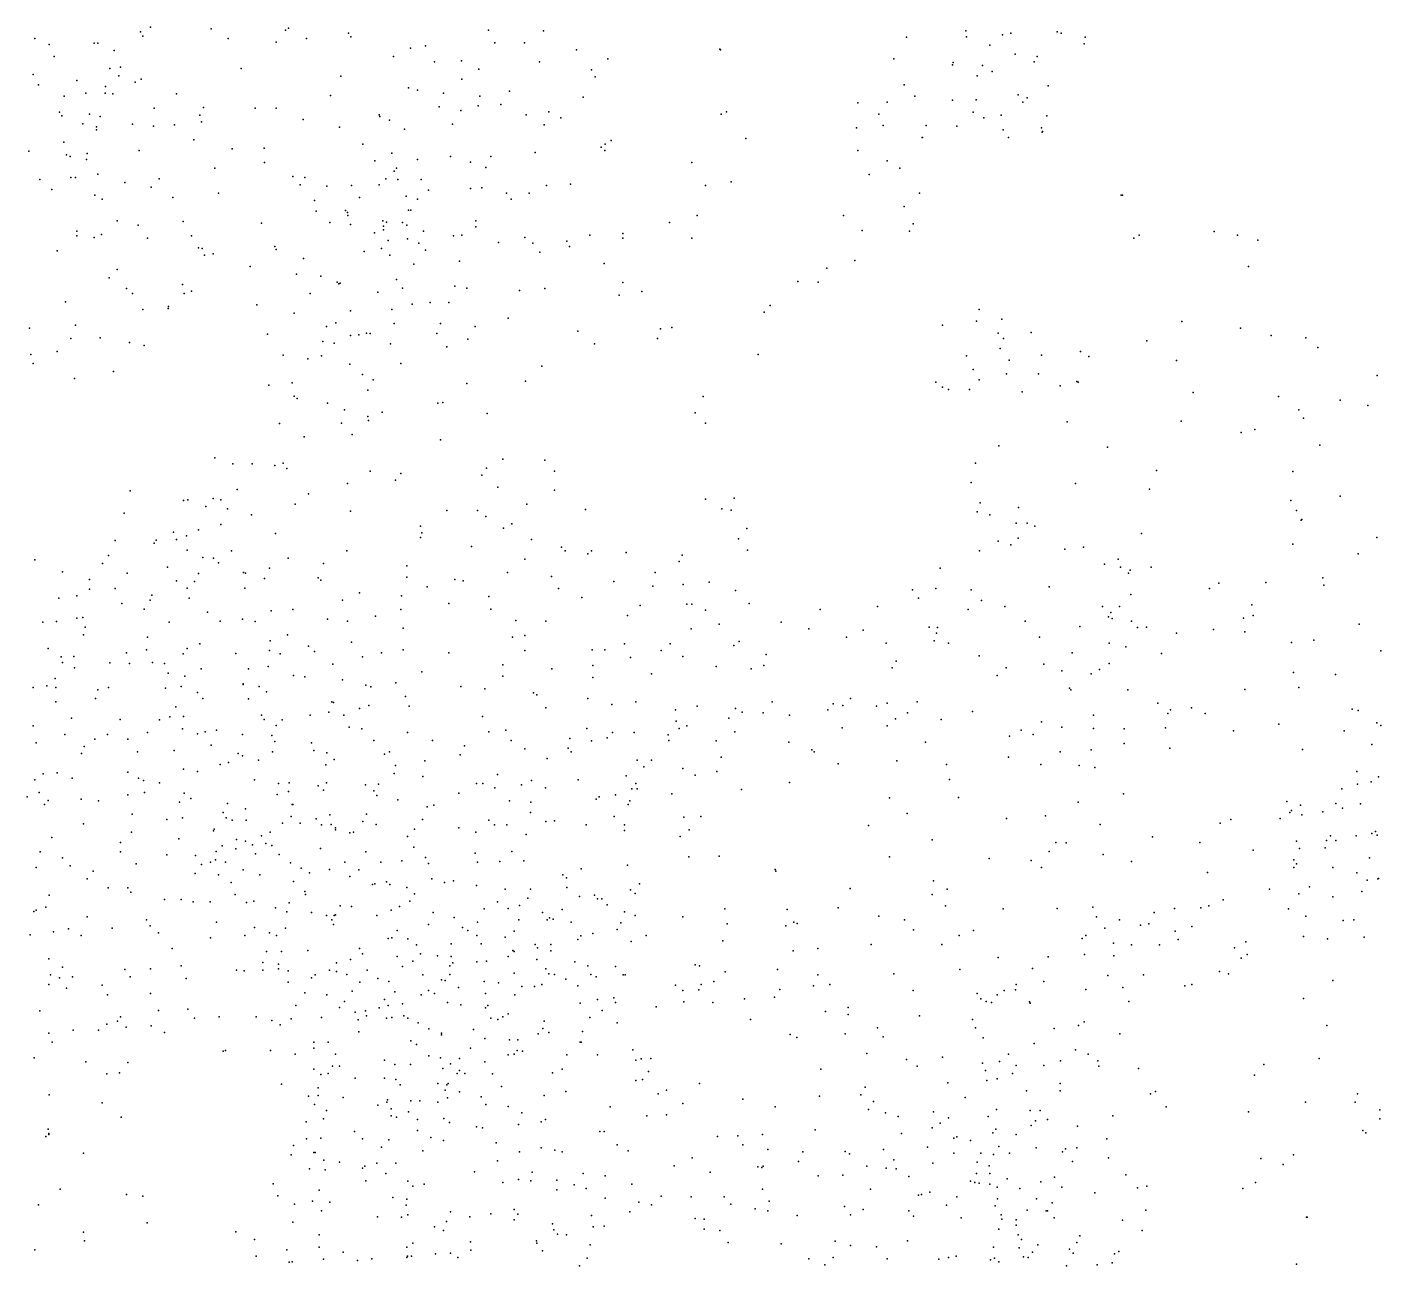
# Model space of a CAD drawing. Header units: millimetres. Extents: x -60275265 to 22802890, y -38578442 to 24337084.
# Drawn here: x 10251622 to 12508622, y -14130304 to -12065304 of the extents above; entities that cross this region are included whole.
import ezdxf

# ---------------------------------------------------------------- set-up
doc = ezdxf.new("R2010")
doc.units = ezdxf.units.MM
doc.header["$MEASUREMENT"] = 0
doc.layers.add('particles', color=7, linetype='Continuous', true_color=0x000000)

msp = doc.modelspace()

# ---------------------------------------------------------------- linework, layer by layer
at = {"layer": 'particles', "color": 93, "true_color": 0x67d435}
for p in [(10440622, -12073304), (10457622, -12065304), (10558622, -12068304), (10682622, -12070304), (10687622, -12067304), (11020622, -12070304), (11112622, -12071304), (11816622, -12071304), (11968622, -12073304), (10264622, -12084304), (10288622, -12094304), (10363622, -12092304), (10369622, -12092304), (10444622, -12080304), (10586622, -12084304), (10666622, -12090304), (10717622, -12084304), (10787622, -12075304), (10791622, -12081304), (10915622, -12096304), (11031622, -12091304), (11080622, -12091304), (11717622, -12082304), (11817622, -12081304), (11856622, -12095304), (11877622, -12078304), (11891622, -12075304), (11975622, -12075304), (12013622, -12093304), (12015622, -12082304), (10296622, -12114304), (10396622, -12104304), (10862622, -12114304), (10890622, -12100304), (11167622, -12103304), (11219622, -12118304), (11406622, -12102304), (11407622, -12103304), (11696622, -12118304), (11898622, -12110304), (11935622, -12114304), (10389622, -12134304), (10407622, -12132304), (10608622, -12134304), (10930622, -12123304), (10975622, -12121304), (11004622, -12135304), (11105622, -12123304), (11192622, -12136304), (11794622, -12128304), (11795622, -12124304), (11844622, -12129304), (11860622, -12139304), (11930622, -12123304), (10261622, -12144304), (10270622, -12161304), (10334622, -12154304), (10382622, -12164304), (10404622, -12146304), (10431622, -12157304), (10441622, -12152304), (10774622, -12147304), (10976622, -12152304), (11198622, -12148304), (11713622, -12161304), (11835622, -12146304), (11953622, -12163304), (10313622, -12180304), (10349622, -12175304), (10381622, -12175304), (10394622, -12176304), (10500622, -12176304), (10757622, -12179304), (10887622, -12166304), (10902622, -12170304), (10945622, -12175304), (11006622, -12180304), (11055622, -12172304), (11178622, -12182304), (11731622, -12180304), (11794622, -12187304), (11833622, -12186304), (11903622, -12178304), (11918622, -12183304), (10305622, -12207304), (10355622, -12210304), (10463622, -12200304), (10545622, -12199304), (10631622, -12200304), (10666622, -12200304), (10938622, -12198304), (10974622, -12204304), (11003622, -12196304), (11041622, -12194304), (11121622, -12206304), (11408622, -12210304), (11417622, -12206304), (11636622, -12191304), (11671622, -12210304), (11685622, -12190304), (11828622, -12207304), (11911622, -12190304), (10309622, -12213304), (10344622, -12226304), (10367622, -12231304), (10373622, -12214304), (10427622, -12227304), (10462622, -12230304), (10497622, -12228304), (10539622, -12212304), (10542622, -12223304), (10711622, -12219304), (10772622, -12232304), (10838622, -12211304), (10839622, -12214304), (10855622, -12220304), (10960622, -12227304), (11083622, -12211304), (11113622, -12228304), (11141622, -12216304), (11678622, -12229304), (11750622, -12229304), (11801622, -12230304), (11846622, -12216304), (11875622, -12212304), (11951622, -12213304), (10367622, -12236304), (10529622, -12253304), (10880622, -12235304), (11225622, -12254304), (11449622, -12251304), (11634622, -12233304), (11743622, -12249304), (11744622, -12249304), (11878622, -12236304), (11887622, -12249304), (11942622, -12233304), (11943622, -12240304), (11944622, -12239304), (10254622, -12272304), (10312622, -12257304), (10351622, -12276304), (10438622, -12271304), (10593622, -12268304), (10646622, -12267304), (10811622, -12260304), (10859622, -12275304), (11098622, -12274304), (11208622, -12265304), (11214622, -12271304), (11215622, -12260304), (11636622, -12271304), (10317622, -12278304), (10323622, -12281304), (10350622, -12286304), (10564622, -12300304), (10647622, -12291304), (10831622, -12288304), (10867622, -12300304), (10902622, -12286304), (10957622, -12281304), (10990622, -12290304), (11016622, -12299304), (11024622, -12281304), (11359622, -12291304), (11685622, -12288304), (11706622, -12300304), (10272622, -12319304), (10324622, -12316304), (10332622, -12316304), (10369622, -12310304), (10471622, -12318304), (10694622, -12314304), (10714622, -12316304), (10849622, -12318304), (10863622, -12305304), (10869622, -12319304), (10908622, -12319304), (11655622, -12311304), (10292622, -12336304), (10364622, -12345304), (10414622, -12324304), (10458622, -12332304), (10570622, -12342304), (10706622, -12328304), (10751622, -12330304), (10792622, -12329304), (10838622, -12328304), (10920622, -12337304), (10990622, -12334304), (11009622, -12333304), (11050622, -12342304), (11088622, -12342304), (11117622, -12329304), (11157622, -12327304), (11382622, -12329304), (11425622, -12323304), (11739622, -12342304), (12075622, -12345304), (12077622, -12345304), (10376622, -12352304), (10494622, -12349304), (10730622, -12354304), (10805622, -12349304), (10883622, -12347304), (10902622, -12352304), (11058622, -12352304), (11713622, -12364304), (10401622, -12388304), (10511622, -12389304), (10733622, -12372304), (10782622, -12371304), (10785622, -12374304), (10786622, -12379304), (10844622, -12388304), (10850622, -12390304), (10887622, -12370304), (10891622, -12370304), (10999622, -12388304), (11368622, -12379304), (11612622, -12379304), (10334622, -12405304), (10334622, -12413304), (10375622, -12411304), (10436622, -12395304), (10525622, -12413304), (10642622, -12392304), (10756622, -12391304), (10790622, -12394304), (10830622, -12408304), (10845622, -12397304), (10845622, -12403304), (10877622, -12391304), (10884622, -12395304), (10912622, -12405304), (10962622, -12413304), (10976622, -12412304), (10999622, -12398304), (11189622, -12412304), (11244622, -12409304), (11322622, -12391304), (11643622, -12404304), (11722622, -12405304), (11728622, -12393304), (12105622, -12412304), (12230622, -12406304), (12269622, -12412304), (10363622, -12416304), (10452622, -12417304), (10537622, -12433304), (10543622, -12434304), (10664622, -12431304), (10842622, -12434304), (10853622, -12421304), (10885622, -12418304), (10904622, -12425304), (11037622, -12424304), (11081622, -12416304), (11094622, -12425304), (11151622, -12422304), (11155622, -12431304), (11244622, -12417304), (11359622, -12417304), (12096622, -12417304), (12303622, -12420304), (10301622, -12438304), (10547622, -12445304), (10561622, -12443304), (10666622, -12436304), (10712622, -12451304), (10813622, -12439304), (10856622, -12445304), (10915622, -12437304), (10972622, -12455304), (11106622, -12440304), (11631622, -12454304), (10401622, -12469304), (10623622, -12464304), (10700622, -12477304), (10741622, -12480304), (10896622, -12460304), (11213622, -12459304), (11584622, -12467304), (12287622, -12464304), (10388622, -12483304), (10417622, -12501304), (10510622, -12494304), (10768622, -12490304), (10771622, -12493304), (10773622, -12492304), (10867622, -12486304), (10877622, -12500304), (10964622, -12497304), (10984622, -12500304), (11114622, -12501304), (11244622, -12491304), (11536622, -12489304), (11570622, -12490304), (10315622, -12523304), (10427622, -12509304), (10513622, -12509304), (10525622, -12505304), (10723622, -12509304), (10836622, -12507304), (10923622, -12524304), (10954622, -12524304), (11072622, -12504304), (11238622, -12512304), (11276622, -12506304), (10444622, -12536304), (10486622, -12534304), (10487622, -12531304), (10634622, -12528304), (10696622, -12542304), (10790622, -12538304), (10859622, -12536304), (10893622, -12527304), (11480622, -12540304), (11490622, -12529304), (11838622, -12536304), (10255622, -12567304), (10332622, -12562304), (10750622, -12564304), (10766622, -12558304), (10863622, -12559304), (10940622, -12559304), (10998622, -12564304), (11053622, -12550304), (11307622, -12568304), (11326622, -12566304), (11777622, -12562304), (11834622, -12555304), (11876622, -12552304), (12176622, -12556304), (12274622, -12567304), (10324622, -12584304), (10373622, -12583304), (10422622, -12591304), (10652622, -12577304), (10744622, -12589304), (10763622, -12592304), (10790622, -12579304), (10804622, -12578304), (10817622, -12575304), (10823622, -12576304), (10857622, -12593304), (10934622, -12576304), (10986622, -12585304), (11169622, -12572304), (11197622, -12593304), (11302622, -12584304), (11870622, -12575304), (11879622, -12584304), (11925622, -12574304), (12118622, -12588304), (12325622, -12579304), (12383622, -12583304), (10257622, -12611304), (10301622, -12606304), (10446622, -12596304), (10678622, -12612304), (10742622, -12613304), (10951622, -12598304), (11470622, -12611304), (11817622, -12613304), (11873622, -12601304), (11942622, -12612304), (12007622, -12606304), (12021622, -12614304), (12403622, -12599304), (10261622, -12626304), (10719622, -12618304), (10789622, -12627304), (10874622, -12626304), (11109622, -12630304), (11828622, -12636304), (11888622, -12620304), (12167622, -12621304), (10330622, -12651304), (10395622, -12639304), (10693622, -12658304), (10810622, -12644304), (10828622, -12653304), (10984622, -12659304), (11082622, -12655304), (11766622, -12657304), (11838622, -12653304), (11884622, -12643304), (11937622, -12643304), (12001622, -12656304), (12003622, -12657304), (12502622, -12646304), (10654622, -12662304), (10696622, -12680304), (10701622, -12684304), (10819622, -12670304), (11378622, -12681304), (11777622, -12665304), (11787622, -12669304), (11822622, -12669304), (11910622, -12673304), (11973622, -12663304), (12195622, -12674304), (12337622, -12681304), (10752622, -12692304), (10780622, -12703304), (10936622, -12692304), (10944622, -12691304), (12371622, -12703304), (12440622, -12687304), (12486622, -12696304), (10672622, -12726304), (10775622, -12725304), (10819622, -12714304), (10820622, -12721304), (10843622, -12707304), (11018622, -12709304), (11365622, -12708304), (11382622, -12725304), (11985622, -12723304), (12175622, -12722304), (12379622, -12717304), (12379622, -12717304), (10713622, -12748304), (10793622, -12744304), (12275622, -12741304), (12298622, -12736304), (10940622, -12753304), (11871622, -12763304), (12052622, -12765304), (12406622, -12762304), (10564622, -12783304), (10594622, -12793304), (10626622, -12793304), (10664622, -12796304), (10678622, -12792304), (11044622, -12785304), (11114622, -12787304), (11832622, -12792304), (10684622, -12801304), (10823622, -12805304), (10874622, -12809304), (11009622, -12812304), (11017622, -12800304), (11130622, -12805304), (12134622, -12804304), (12361622, -12806304), (10423622, -12838304), (10601622, -12836304), (10785622, -12826304), (10865622, -12820304), (11036622, -12832304), (11130622, -12837304), (11825622, -12824304), (11999622, -12826304), (12122622, -12835304), (10512622, -12854304), (10519622, -12853304), (10549622, -12864304), (10561622, -12851304), (10574622, -12853304), (10698622, -12860304), (10720622, -12843304), (11084622, -12860304), (11382622, -12852304), (11430622, -12850304), (11840622, -12858304), (12358622, -12854304), (12440622, -12847304), (10413622, -12875304), (10585622, -12868304), (10625622, -12878304), (10790622, -12872304), (10951622, -12871304), (11002622, -12871304), (11016622, -12881304), (11182622, -12869304), (11409622, -12868304), (11425622, -12870304), (11835622, -12873304), (11856622, -12878304), (11904622, -12866304), (12367622, -12871304), (12375622, -12887304), (12376622, -12886304), (10495622, -12907304), (10537622, -12903304), (10574622, -12894304), (10665622, -12909304), (10907622, -12897304), (10909622, -12908304), (11045622, -12900304), (11059622, -12893304), (11451622, -12901304), (11900622, -12892304), (11918622, -12892304), (11931622, -12897304), (12109622, -12909304), (10398622, -12921304), (10463622, -12925304), (10466622, -12920304), (10500622, -12919304), (10517622, -12913304), (10907622, -12916304), (10992622, -12931304), (11092622, -12919304), (11142622, -12932304), (11437622, -12918304), (11870622, -12922304), (11891622, -12928304), (11903622, -12917304), (12012622, -12932304), (12361622, -12927304), (12501622, -12916304), (10264622, -12953304), (10387622, -12946304), (10518622, -12937304), (10544622, -12949304), (10562622, -12950304), (10592622, -12938304), (10686622, -12950304), (10784622, -12938304), (11081622, -12952304), (11148622, -12938304), (11186622, -12943304), (11192622, -12938304), (11250622, -12941304), (11343622, -12945304), (11452622, -12937304), (11839622, -12938304), (11981622, -12935304), (12070622, -12952304), (12470622, -12943304), (10310622, -12973304), (10377622, -12959304), (10418622, -12975304), (10485622, -12965304), (10537622, -12976304), (10570622, -12958304), (10612622, -12974304), (10615622, -12975304), (10655622, -12967304), (10745622, -12959304), (10884622, -12963304), (11052622, -12974304), (11298622, -12974304), (11338622, -12956304), (11773622, -12967304), (12047622, -12960304), (12074622, -12965304), (12087622, -12975304), (12090622, -12970304), (12125622, -12965304), (10355622, -12986304), (10500622, -12988304), (10518622, -13000304), (10530622, -12989304), (10614622, -13000304), (10647622, -12984304), (10736622, -12983304), (10741622, -12987304), (10884622, -12982304), (10918622, -12998304), (10964622, -12986304), (10978622, -12988304), (11125622, -12981304), (11229622, -12989304), (11294622, -12997304), (11345622, -12994304), (11388622, -12990304), (11955622, -12998304), (12238622, -12992304), (12316622, -12991304), (12411622, -12983304), (12413622, -12995304), (10304622, -13017304), (10334622, -13013304), (10355622, -13002304), (10398622, -13001304), (10456622, -13020304), (10459622, -13012304), (10521622, -13017304), (10777622, -13020304), (10805622, -13008304), (10875622, -13013304), (11021622, -13014304), (11137622, -13001304), (11176622, -13016304), (11432622, -13004304), (11727622, -13003304), (11737622, -13017304), (11766622, -13001304), (11825622, -13003304), (11842622, -13021304), (12091622, -13011304), (12222622, -13001304), (10409622, -13026304), (10446622, -13035304), (10552622, -13040304), (10658622, -13038304), (10694622, -13036304), (10874622, -13036304), (10954622, -13026304), (11024622, -13035304), (11273622, -13029304), (11351622, -13027304), (11359622, -13027304), (11382622, -13037304), (11455622, -13026304), (11573622, -13036304), (11669622, -13031304), (11820622, -13036304), (11881622, -13031304), (12044622, -13031304), (12058622, -13041304), (12072622, -13031304), (12293622, -13028304), (10277622, -13057304), (10300622, -13056304), (10334622, -13050304), (10344622, -13049304), (10348622, -13065304), (10488622, -13057304), (10573622, -13055304), (10610622, -13052304), (10631622, -13056304), (10752622, -13052304), (10785622, -13055304), (10832622, -13047304), (10878622, -13067304), (11066622, -13054304), (11116622, -13055304), (11252622, -13046304), (11405622, -13060304), (11508622, -13057304), (11755622, -13065304), (11769622, -13066304), (11915622, -13055304), (12006622, -13064304), (12054622, -13048304), (12060622, -13051304), (12092622, -13055304), (12102622, -13066304), (12117622, -13065304), (12279622, -13050304), (12295622, -13046304), (12472622, -13060304), (10345622, -13078304), (10452622, -13082304), (10656622, -13088304), (10685622, -13078304), (10792622, -13090304), (11060622, -13082304), (11081622, -13079304), (11358622, -13068304), (11438622, -13089304), (11554622, -13068304), (11617622, -13082304), (11645622, -13070304), (11763622, -13088304), (11767622, -13075304), (11939622, -13082304), (12167622, -13075304), (12229622, -13069304), (12281622, -13073304), (12396622, -13087304), (10286622, -13101304), (10417622, -13108304), (10450622, -13103304), (10511622, -13110304), (10518622, -13101304), (10539622, -13093304), (10599622, -13109304), (10655622, -13104304), (10673622, -13110304), (10720622, -13097304), (10730622, -13106304), (10842622, -13108304), (10878622, -13103304), (10954622, -13108304), (11081622, -13104304), (11193622, -13103304), (11214622, -13103304), (11247622, -13093304), (11308622, -13104304), (11323622, -13093304), (11429622, -13096304), (11483622, -13111304), (11683622, -13092304), (11787622, -13092304), (11993622, -13108304), (12055622, -13092304), (12083622, -13098304), (12142622, -13109304), (12359622, -13091304), (12508622, -13105304), (10308622, -13115304), (10310622, -13124304), (10329622, -13114304), (10330622, -13133304), (10389622, -13125304), (10422622, -13126304), (10460622, -13124304), (10480622, -13126304), (10541622, -13135304), (10620622, -13135304), (10653622, -13131304), (10761622, -13127304), (10810622, -13115304), (11044622, -13128304), (11126622, -13135304), (11194622, -13129304), (11257622, -13116304), (11344622, -13114304), (11400622, -13131304), (11458622, -13135304), (11479622, -13129304), (11693622, -13133304), (11700622, -13122304), (11838622, -13113304), (11883622, -13133304), (11946622, -13127304), (12055622, -13126304), (10298622, -13151304), (10486622, -13142304), (10514622, -13147304), (10695622, -13146304), (10714622, -13148304), (10777622, -13153304), (10866622, -13158304), (10909622, -13140304), (11044622, -13147304), (11194622, -13149304), (11292622, -13143304), (11868622, -13146304), (11976622, -13138304), (12025622, -13143304), (12039622, -13136304), (12362622, -13141304), (12432622, -13144304), (10261622, -13166304), (10284622, -13163304), (10299622, -13166304), (10369622, -13170304), (10387622, -13166304), (10482622, -13167304), (10508622, -13164304), (10535622, -13174304), (10611622, -13160304), (10611622, -13161304), (10638622, -13164304), (10650622, -13173304), (10816622, -13162304), (10824622, -13165304), (10974622, -13164304), (11014622, -13168304), (11095622, -13175304), (11101622, -13178304), (11989622, -13167304), (11991622, -13170304), (12086622, -13170304), (12281622, -13169304), (12371622, -13166304), (10299622, -13190304), (10365622, -13184304), (10499622, -13198304), (10544622, -13184304), (10620622, -13185304), (10759622, -13190304), (10762622, -13191304), (10805622, -13201304), (10821622, -13196304), (10882622, -13181304), (10888622, -13197304), (11116622, -13200304), (11186622, -13184304), (11226622, -13194304), (11266622, -13190304), (11332622, -13203304), (11368622, -13197304), (11432622, -13201304), (11493622, -13190304), (11586622, -13203304), (11595622, -13193304), (11611622, -13196304), (11624622, -13184304), (11667622, -13197304), (11685622, -13192304), (11735622, -13190304), (12136622, -13192304), (12157622, -13203304), (12192622, -13200304), (12460622, -13202304), (10325622, -13217304), (10406622, -13219304), (10472622, -13220304), (10489622, -13215304), (10512622, -13214304), (10642622, -13212304), (10646622, -13219304), (10676622, -13220304), (10723622, -13212304), (10754622, -13207304), (10779622, -13212304), (11010622, -13214304), (11333622, -13222304), (11421622, -13217304), (11443622, -13207304), (11478622, -13208304), (11522622, -13212304), (11699622, -13218304), (11719622, -13208304), (11775622, -13219304), (11827622, -13206304), (11942622, -13223304), (12029622, -13212304), (12153622, -13209304), (12215622, -13209304), (12470622, -13204304), (12501622, -13225304), (10261622, -13230304), (10314622, -13244304), (10385622, -13244304), (10452622, -13241304), (10510622, -13235304), (10535622, -13243304), (10548622, -13240304), (10567622, -13237304), (10610622, -13244304), (10659622, -13246304), (10666622, -13229304), (10788622, -13232304), (10809622, -13235304), (10885622, -13241304), (11021622, -13240304), (11049622, -13237304), (11184622, -13234304), (11227622, -13241304), (11263622, -13241304), (11320622, -13245304), (11338622, -13234304), (11351622, -13230304), (11431622, -13240304), (11610622, -13233304), (11685622, -13230304), (11889622, -13247304), (11908622, -13237304), (11928622, -13244304), (11976622, -13232304), (12029622, -13234304), (12080622, -13235304), (12149622, -13233304), (12262622, -13238304), (12338622, -13227304), (12447622, -13238304), (12508622, -13229304), (10266622, -13258304), (10346622, -13264304), (10364622, -13252304), (10419622, -13252304), (10558622, -13262304), (10664622, -13256304), (10725622, -13258304), (10829622, -13254304), (10927622, -13254304), (10980622, -13263304), (11058622, -13254304), (11081622, -13268304), (11153622, -13267304), (11156622, -13251304), (11192622, -13255304), (11218622, -13250304), (11321622, -13254304), (11400622, -13255304), (11521622, -13257304), (11559622, -13270304), (11749622, -13257304), (12025622, -13270304), (12080622, -13259304), (12156622, -13267304), (12377622, -13269304), (12493622, -13261304), (10342622, -13276304), (10435622, -13273304), (10496622, -13271304), (10587622, -13291304), (10603622, -13276304), (10610622, -13280304), (10637622, -13287304), (10660622, -13273304), (10729622, -13271304), (10751622, -13275304), (10763622, -13286304), (10847622, -13277304), (10855622, -13273304), (10914622, -13288304), (10973622, -13278304), (11118622, -13284304), (11158622, -13273304), (11268622, -13287304), (11292622, -13287304), (11408622, -13282304), (11563622, -13273304), (11603622, -13293304), (11701622, -13288304), (11887622, -13282304), (11973622, -13273304), (10278622, -13310304), (10301622, -13308304), (10419622, -13307304), (10512622, -13302304), (10535622, -13306304), (10573622, -13294304), (10749622, -13295304), (10863622, -13309304), (10865622, -13296304), (10911622, -13314304), (11035622, -13311304), (11250622, -13313304), (11279622, -13298304), (11344622, -13301304), (11365622, -13312304), (11401622, -13306304), (11784622, -13294304), (11941622, -13294304), (12005622, -13296304), (12031622, -13299304), (12468622, -13306304), (12504622, -13315304), (10264622, -13320304), (10326622, -13317304), (10437622, -13317304), (10445622, -13321304), (10472622, -13325304), (10630622, -13320304), (10670622, -13326304), (10688622, -13325304), (10736622, -13330304), (10745622, -13337304), (10750622, -13325304), (10815622, -13328304), (10829622, -13338304), (10837622, -13327304), (11000622, -13326304), (11011622, -13326304), (11031622, -13333304), (11075622, -13328304), (11092622, -13321304), (11115622, -13333304), (11170622, -13320304), (11259622, -13335304), (11266622, -13326304), (11268622, -13335304), (11442622, -13336304), (11522622, -13324304), (11789622, -13319304), (12443622, -13335304), (12469622, -13327304), (12492622, -13323304), (10251622, -13348304), (10271622, -13341304), (10280622, -13361304), (10286622, -13354304), (10341622, -13352304), (10370622, -13355304), (10419622, -13345304), (10447622, -13341304), (10505622, -13357304), (10513622, -13342304), (10524622, -13351304), (10585622, -13359304), (10668622, -13344304), (10687622, -13339304), (10693622, -13361304), (10694622, -13361304), (10834622, -13346304), (10869622, -13353304), (10971622, -13342304), (11055622, -13355304), (11091622, -13357304), (11200622, -13352304), (11205622, -13348304), (11232622, -13345304), (11253622, -13361304), (11256622, -13355304), (11326622, -13343304), (11689622, -13350304), (11804622, -13349304), (12003622, -13357304), (12079622, -13343304), (12351622, -13356304), (12433622, -13359304), (12474622, -13360304), (10426622, -13377304), (10510622, -13383304), (10578622, -13374304), (10583622, -13383304), (10615622, -13368304), (10691622, -13381304), (10756622, -13378304), (10817622, -13377304), (10918622, -13365304), (10929622, -13362304), (11090622, -13374304), (11230622, -13381304), (11346622, -13382304), (11374622, -13381304), (11718622, -13376304), (11949622, -13380304), (12356622, -13374304), (12359622, -13371304), (12374622, -13362304), (12376622, -13378304), (12411622, -13373304), (12444622, -13367304), (10345622, -13393304), (10484622, -13386304), (10562622, -13405304), (10563622, -13402304), (10593622, -13387304), (10616622, -13387304), (10677622, -13392304), (10706622, -13392304), (10733622, -13385304), (10742622, -13395304), (10758622, -13394304), (10765622, -13400304), (10765622, -13403304), (10811622, -13389304), (10833622, -13394304), (10897622, -13402304), (10910622, -13386304), (10971622, -13400304), (11021622, -13387304), (11030622, -13395304), (11051622, -13395304), (11116622, -13389304), (11130622, -13388304), (11183622, -13395304), (11247622, -13395304), (11247622, -13404304), (11355622, -13403304), (11654622, -13396304), (11884622, -13384304), (12040622, -13394304), (12240622, -13392304), (12258622, -13386304), (12340622, -13384304), (12499622, -13406304), (10292622, -13416304), (10407622, -13424304), (10425622, -13407304), (10504622, -13418304), (10600622, -13419304), (10615622, -13422304), (10627622, -13428304), (10642622, -13413304), (10649622, -13426304), (10656622, -13407304), (10789622, -13408304), (10795622, -13407304), (10885622, -13414304), (10999622, -13407304), (11083622, -13411304), (11340622, -13414304), (11760622, -13420304), (11966622, -13424304), (11983622, -13425304), (12127622, -13415304), (12206622, -13424304), (12367622, -13422304), (12417622, -13421304), (12424622, -13413304), (12433622, -13421304), (12467622, -13413304), (12493622, -13409304), (12502622, -13412304), (10273622, -13440304), (10310622, -13450304), (10407622, -13440304), (10484622, -13445304), (10532622, -13446304), (10566622, -13439304), (10576622, -13430304), (10599622, -13435304), (10632622, -13443304), (10659622, -13429304), (10671622, -13444304), (10740622, -13434304), (10816622, -13440304), (10896622, -13432304), (10915622, -13449304), (10998622, -13442304), (11059622, -13439304), (11354622, -13448304), (11405622, -13447304), (11689622, -13448304), (11855622, -13451304), (11955622, -13439304), (12045622, -13444304), (12295622, -13437304), (12372622, -13434304), (12415622, -13433304), (12489622, -13450304), (10266622, -13466304), (10323622, -13463304), (10361622, -13472304), (10433622, -13460304), (10542622, -13461304), (10557622, -13457304), (10565622, -13453304), (10582622, -13457304), (10611622, -13470304), (10690622, -13458304), (10708622, -13467304), (10755622, -13469304), (10781622, -13457304), (10804622, -13470304), (10841622, -13457304), (10876622, -13455304), (10920622, -13459304), (11002622, -13457304), (11039622, -13456304), (11079622, -13455304), (11175622, -13468304), (11252622, -13462304), (11498622, -13469304), (11499622, -13472304), (11925622, -13454304), (11942622, -13466304), (12092622, -13456304), (12363622, -13453304), (12363622, -13466304), (12367622, -13460304), (12428622, -13466304), (10351622, -13485304), (10531622, -13476304), (10570622, -13478304), (10591622, -13491304), (10639622, -13478304), (10695622, -13489304), (10722622, -13475304), (10789622, -13481304), (10827622, -13494304), (10831622, -13493304), (10850622, -13490304), (10856622, -13494304), (10926622, -13485304), (10947622, -13491304), (10962622, -13488304), (11000622, -13496304), (11144622, -13478304), (11150622, -13483304), (11272622, -13493304), (11762622, -13488304), (12219622, -13474304), (12468622, -13475304), (12485622, -13487304), (12503622, -13485304), (12504622, -13484304), (10288622, -13512304), (10386622, -13500304), (10419622, -13500304), (10424622, -13507304), (10480622, -13519304), (10508622, -13519304), (10598622, -13511304), (10714622, -13506304), (10715622, -13511304), (10884622, -13499304), (10897622, -13510304), (11048622, -13502304), (11086622, -13517304), (11090622, -13502304), (11151622, -13499304), (11172622, -13514304), (11197622, -13512304), (11202622, -13518304), (11209622, -13518304), (11257622, -13503304), (11265622, -13509304), (11623622, -13501304), (11760622, -13511304), (11785622, -13502304), (12322622, -13502304), (12371622, -13510304), (12389622, -13498304), (12428622, -13515304), (12476622, -13506304), (10262622, -13539304), (10266622, -13537304), (10282622, -13532304), (10528622, -13523304), (10556622, -13523304), (10617622, -13524304), (10629622, -13522304), (10665622, -13533304), (10684622, -13540304), (10688622, -13525304), (10725622, -13541304), (10773622, -13530304), (10792622, -13531304), (10858622, -13537304), (10872622, -13531304), (10889622, -13522304), (10928622, -13541304), (11013622, -13535304), (11035622, -13523304), (11053622, -13534304), (11072622, -13529304), (11110622, -13541304), (11143622, -13536304), (11218622, -13528304), (11247622, -13540304), (11414622, -13535304), (11518622, -13536304), (11603622, -13533304), (11782622, -13530304), (11878622, -13535304), (11968622, -13534304), (12028622, -13532304), (12130622, -13541304), (12164622, -13534304), (12208622, -13533304), (12221622, -13530304), (12245622, -13520304), (12354622, -13535304), (10351622, -13548304), (10450622, -13553304), (10456622, -13563304), (10567622, -13557304), (10750622, -13546304), (10759622, -13553304), (10762622, -13561304), (10763622, -13546304), (10765622, -13545304), (10834622, -13546304), (10920622, -13561304), (10963622, -13549304), (11002622, -13557304), (11071622, -13553304), (11118622, -13553304), (11122622, -13550304), (11128622, -13552304), (11158622, -13557304), (11241622, -13558304), (11265622, -13546304), (11344622, -13548304), (11418622, -13560304), (11516622, -13563304), (11529622, -13557304), (11535622, -13559304), (11671622, -13547304), (11714622, -13553304), (12034622, -13548304), (12072622, -13553304), (12107622, -13562304), (12121622, -13560304), (12193622, -13564304), (12383622, -13547304), (12445622, -13554304), (12463622, -13553304), (10256622, -13578304), (10295622, -13573304), (10320622, -13568304), (10341622, -13579304), (10393622, -13567304), (10470622, -13575304), (10557622, -13583304), (10614622, -13579304), (10630622, -13566304), (10655622, -13575304), (10667622, -13579304), (10682622, -13567304), (10853622, -13584304), (10859622, -13583304), (10868622, -13571304), (10886622, -13585304), (10977622, -13566304), (10986622, -13571304), (11001622, -13579304), (11048622, -13582304), (11063622, -13572304), (11169622, -13586304), (11174622, -13580304), (11194622, -13576304), (11235622, -13569304), (11283622, -13579304), (11729622, -13570304), (11805622, -13579304), (11829622, -13571304), (12010622, -13584304), (12016622, -13579304), (12048622, -13567304), (12165622, -13572304), (12170622, -13586304), (12379622, -13581304), (12419622, -13585304), (12480622, -13582304), (10493622, -13601304), (10650622, -13606304), (10675622, -13606304), (10719622, -13604304), (10805622, -13601304), (10900622, -13595304), (10958622, -13593304), (11008622, -13593304), (11061622, -13604304), (11063622, -13606304), (11098622, -13594304), (11102622, -13600304), (11124622, -13594304), (11124622, -13605304), (11258622, -13589304), (11411622, -13588304), (11528622, -13605304), (11569622, -13601304), (11658622, -13594304), (11776622, -13594304), (12062622, -13592304), (12092622, -13595304), (12139622, -13595304), (12264622, -13600304), (12283622, -13590304), (10287622, -13618304), (10508622, -13630304), (10644622, -13624304), (10670622, -13627304), (10767622, -13625304), (10790622, -13619304), (10810622, -13610304), (10868622, -13614304), (10877622, -13631304), (10894622, -13622304), (10907622, -13610304), (10935622, -13613304), (10956622, -13630304), (10958622, -13614304), (10961622, -13625304), (11001622, -13623304), (11017622, -13622304), (11053622, -13614304), (11101622, -13619304), (11164622, -13623304), (11186622, -13630304), (11232622, -13631304), (11365622, -13628304), (11372622, -13630304), (11870622, -13616304), (11953622, -13615304), (12014622, -13611304), (12063622, -13613304), (12275622, -13617304), (12285622, -13611304), (10290622, -13645304), (10305622, -13650304), (10310622, -13632304), (10327622, -13648304), (10414622, -13636304), (10423622, -13648304), (10457622, -13635304), (10516622, -13651304), (10600622, -13637304), (10613622, -13638304), (10644622, -13637304), (10670622, -13635304), (10686622, -13638304), (10725622, -13650304), (10731622, -13645304), (10755622, -13637304), (10767622, -13639304), (10784622, -13644304), (10818622, -13637304), (10836622, -13651304), (10911622, -13645304), (10942622, -13653304), (10948622, -13654304), (10956622, -13644304), (11063622, -13642304), (11116622, -13635304), (11121622, -13643304), (11130622, -13644304), (11149622, -13652304), (11191622, -13644304), (11200622, -13648304), (11245622, -13645304), (11248622, -13645304), (11415622, -13640304), (11502622, -13636304), (11569622, -13645304), (11696622, -13643304), (11806622, -13636304), (11927622, -13634304), (12053622, -13646304), (12112622, -13645304), (12239622, -13639304), (12254622, -13643304), (12428622, -13654304), (10287622, -13661304), (10317622, -13667304), (10376622, -13662304), (10457622, -13676304), (10686622, -13657304), (10714622, -13675304), (10793622, -13672304), (10806622, -13657304), (10854622, -13656304), (10864622, -13673304), (10920622, -13671304), (10930622, -13676304), (10970622, -13666304), (11013622, -13656304), (11015622, -13676304), (11037622, -13658304), (11076622, -13664304), (11097622, -13664304), (11109622, -13661304), (11169622, -13663304), (11332622, -13662304), (11344622, -13671304), (11371622, -13670304), (11375622, -13661304), (11396622, -13656304), (11506622, -13669304), (11562622, -13663304), (11589622, -13661304), (11728622, -13671304), (11835622, -13676304), (11880622, -13671304), (11899622, -13670304), (11900622, -13661304), (11946622, -13656304), (12016622, -13669304), (12078622, -13666304), (12181622, -13663304), (12193622, -13661304), (10385622, -13678304), (10699622, -13696304), (10751622, -13678304), (10772622, -13699304), (10780622, -13689304), (10847622, -13686304), (10853622, -13696304), (10877622, -13693304), (10908622, -13678304), (10952622, -13691304), (10974622, -13695304), (11019622, -13696304), (11064622, -13678304), (11173622, -13692304), (11202622, -13686304), (11229622, -13683304), (11232622, -13691304), (11300622, -13698304), (11346622, -13690304), (11394622, -13691304), (11447622, -13685304), (11497622, -13682304), (11620622, -13699304), (11841622, -13685304), (11850622, -13689304), (11859622, -13691304), (11868622, -13678304), (11922622, -13690304), (11923622, -13692304), (12088622, -13689304), (12379622, -13684304), (10272622, -13705304), (10402622, -13722304), (10407622, -13715304), (10470622, -13704304), (10519622, -13702304), (10530622, -13717304), (10571622, -13715304), (10633622, -13715304), (10659622, -13721304), (10691622, -13718304), (10742622, -13716304), (10798622, -13707304), (10803622, -13720304), (10815622, -13705304), (10817622, -13713304), (10838622, -13700304), (10850622, -13717304), (10859622, -13716304), (10879622, -13713304), (10886622, -13717304), (11015622, -13700304), (11024622, -13717304), (11036622, -13719304), (11044622, -13715304), (11053622, -13710304), (11113622, -13722304), (11189622, -13716304), (11210622, -13704304), (11457622, -13719304), (11582622, -13706304), (11620622, -13711304), (11739622, -13713304), (11827622, -13719304), (10287622, -13742304), (10328622, -13737304), (10370622, -13737304), (10384622, -13727304), (10416622, -13732304), (10458622, -13730304), (10480622, -13741304), (10673622, -13728304), (10804622, -13740304), (10903622, -13725304), (10921622, -13735304), (10942622, -13742304), (10995622, -13736304), (11103622, -13743304), (11111622, -13734304), (11121622, -13741304), (11177622, -13739304), (11235622, -13725304), (11523622, -13744304), (11615622, -13743304), (11669622, -13733304), (11832622, -13733304), (11963622, -13734304), (12004622, -13729304), (12013622, -13723304), (12073622, -13743304), (12418622, -13729304), (10293622, -13757304), (10729622, -13757304), (10729622, -13767304), (10753622, -13757304), (10891622, -13755304), (10900622, -13761304), (10942622, -13745304), (10990622, -13767304), (11014622, -13751304), (11055622, -13753304), (11069622, -13753304), (11173622, -13757304), (11175622, -13757304), (11534622, -13749304), (11678622, -13748304), (11845622, -13750304), (11930622, -13759304), (10263622, -13783304), (10578622, -13772304), (10582622, -13771304), (10657622, -13771304), (10698622, -13777304), (10765622, -13777304), (10847622, -13787304), (10921622, -13780304), (10940622, -13783304), (10972622, -13784304), (11053622, -13778304), (11063622, -13777304), (11068622, -13771304), (11077622, -13772304), (11151622, -13778304), (11202622, -13778304), (11261622, -13770304), (11266622, -13787304), (11275622, -13785304), (11291622, -13784304), (11651622, -13776304), (11717622, -13786304), (11777622, -13782304), (11872622, -13789304), (11887622, -13777304), (11974622, -13788304), (11999622, -13770304), (12020622, -13777304), (12036622, -13788304), (12405622, -13784304), (10349622, -13790304), (10384622, -13810304), (10405622, -13808304), (10419622, -13791304), (10729622, -13802304), (10741622, -13811304), (10753622, -13809304), (10760622, -13797304), (10772622, -13797304), (10864622, -13794304), (10890622, -13794304), (10944622, -13801304), (10957622, -13793304), (10968622, -13809304), (10972622, -13804304), (10981622, -13809304), (11014622, -13790304), (11027622, -13810304), (11127622, -13808304), (11143622, -13802304), (11287622, -13806304), (11574622, -13802304), (11735622, -13797304), (11844622, -13792304), (11849622, -13804304), (11894622, -13809304), (11900622, -13796304), (11946622, -13796304), (12038622, -13797304), (12104622, -13801304), (12297622, -13812304), (12313622, -13794304), (10675622, -13827304), (10736622, -13833304), (10798622, -13817304), (10847622, -13817304), (10866622, -13819304), (10873622, -13828304), (10936622, -13826304), (10951622, -13828304), (10953622, -13826304), (11042622, -13831304), (11266622, -13821304), (11277622, -13819304), (11372622, -13826304), (11648622, -13832304), (11786622, -13825304), (11851622, -13821304), (11868622, -13818304), (11973622, -13826304), (10288622, -13845304), (10720622, -13847304), (10736622, -13846304), (10778622, -13849304), (10851622, -13857304), (10852622, -13853304), (10891622, -13855304), (10906622, -13855304), (10936622, -13857304), (10948622, -13837304), (10952622, -13850304), (10972622, -13840304), (11008622, -13848304), (11113622, -13846304), (11149622, -13839304), (11303622, -13843304), (11317622, -13837304), (11444622, -13852304), (11572622, -13847304), (11641622, -13845304), (11662622, -13856304), (11815622, -13849304), (11917622, -13838304), (11973622, -13838304), (12124622, -13843304), (12132622, -13839304), (12382622, -13857304), (12465622, -13857304), (12469622, -13843304), (10376622, -13858304), (10730622, -13861304), (10750622, -13871304), (10836622, -13862304), (10836622, -13862304), (10858622, -13868304), (10858622, -13880304), (10887622, -13873304), (11016622, -13861304), (11053622, -13864304), (11076622, -13875304), (11223622, -13865304), (11284622, -13880304), (11317622, -13878304), (11344622, -13859304), (11498622, -13865304), (11654622, -13869304), (11682622, -13875304), (11762622, -13873304), (11867622, -13869304), (11923622, -13871304), (11940622, -13871304), (12061622, -13880304), (12150622, -13865304), (12287622, -13873304), (12506622, -13870304), (10286622, -13902304), (10408622, -13882304), (10716622, -13890304), (10745622, -13885304), (10867622, -13882304), (10902622, -13886304), (10946622, -13884304), (10955622, -13891304), (11000622, -13898304), (11010622, -13900304), (11070622, -13894304), (11108622, -13890304), (11115622, -13886304), (11703622, -13881304), (11760622, -13900304), (11773622, -13892304), (11787622, -13883304), (11853622, -13881304), (11866622, -13902304), (11925622, -13896304), (11932622, -13888304), (11952622, -13886304), (12002622, -13897304), (12506622, -13885304), (10282622, -13914304), (10287622, -13909304), (10287622, -13911304), (10717622, -13918304), (10741622, -13917304), (10797622, -13906304), (10810622, -13918304), (10854622, -13920304), (10902622, -13904304), (10924622, -13916304), (10945622, -13921304), (11033622, -13925304), (11206622, -13906304), (11213622, -13906304), (11402622, -13914304), (11436622, -13913304), (11477622, -13911304), (11565622, -13903304), (11709622, -13909304), (11796622, -13917304), (11801622, -13915304), (11824622, -13921304), (11861622, -13908304), (11900622, -13911304), (12051622, -13918304), (12478622, -13904304), (12483622, -13908304), (10345622, -13942304), (10691622, -13945304), (10695622, -13929304), (10729622, -13941304), (10731622, -13941304), (10842622, -13932304), (10911622, -13938304), (11072622, -13940304), (11108622, -13933304), (11131622, -13937304), (11143622, -13940304), (11235622, -13928304), (11253622, -13938304), (11444622, -13928304), (11486622, -13936304), (11544622, -13940304), (11615622, -13939304), (11622622, -13943304), (11679622, -13936304), (11752622, -13932304), (11796622, -13942304), (11841622, -13942304), (11862622, -13944304), (11871622, -13931304), (11889622, -13942304), (11933622, -13933304), (11977622, -13940304), (11982622, -13935304), (12001622, -13933304), (12362622, -13945304), (10722622, -13968304), (10746622, -13954304), (10748622, -13970304), (10772622, -13957304), (10810622, -13967304), (10814622, -13964304), (10834622, -13959304), (10866622, -13959304), (11035622, -13955304), (11330622, -13963304), (11360622, -13950304), (11469622, -13965304), (11476622, -13966304), (11478622, -13964304), (11537622, -13956304), (11651622, -13964304), (11683622, -13967304), (11696622, -13953304), (11700622, -13968304), (11761622, -13959304), (11835622, -13957304), (11855622, -13963304), (11994622, -13956304), (12054622, -13950304), (12308622, -13951304), (12345622, -13961304), (10661622, -13993304), (10816622, -13988304), (10849622, -13976304), (10886622, -13989304), (10997622, -13973304), (11044622, -13991304), (11070622, -13986304), (11091622, -13988304), (11093622, -13974304), (11134622, -13987304), (11178622, -13976304), (11215622, -13980304), (11390622, -13974304), (11570622, -13980304), (11611622, -13979304), (11721622, -13981304), (11824622, -13989304), (11831622, -13991304), (11834622, -13976304), (11838622, -13992304), (11856622, -13976304), (11885622, -13985304), (11941622, -13990304), (11964622, -13982304), (12083622, -13978304), (12299622, -13991304), (10306622, -14002304), (10417622, -14011304), (10444622, -14014304), (10669622, -14013304), (10738622, -14004304), (10894622, -13997304), (10913622, -13994304), (11134622, -14003304), (11163622, -13995304), (11183622, -14001304), (11259622, -13994304), (11308622, -14014304), (11358622, -14015304), (11413622, -14015304), (11477622, -14002304), (11657622, -14002304), (11737622, -14012304), (11742622, -14011304), (11756622, -14007304), (11801622, -14015304), (11856622, -13994304), (11868622, -13999304), (11906622, -14001304), (11976622, -13999304), (12031622, -14008304), (12102622, -14000304), (12118622, -13997304), (12278622, -14001304), (10270622, -14028304), (10697622, -14027304), (10727622, -14022304), (10742622, -14038304), (10756622, -14024304), (10861622, -14016304), (10883622, -14029304), (10884622, -14019304), (11063622, -14036304), (11215622, -14017304), (11271622, -14024304), (11292622, -14028304), (11424622, -14027304), (11465622, -14035304), (11486622, -14038304), (11488622, -14022304), (11614622, -14031304), (11645622, -14036304), (11721622, -14038304), (11784622, -14029304), (11865622, -14030304), (11869622, -14018304), (11918622, -14037304), (11934622, -14018304), (11950622, -14038304), (11952622, -14038304), (11960622, -14025304), (12116622, -14037304), (10451622, -14058304), (10694622, -14057304), (10835622, -14048304), (10875622, -14049304), (10886622, -14045304), (10950622, -14056304), (10957622, -14040304), (10989622, -14048304), (11024622, -14043304), (11063622, -14053304), (11069622, -14044304), (11127622, -14060304), (11192622, -14046304), (11256622, -14040304), (11365622, -14051304), (11380622, -14052304), (11535622, -14046304), (11624622, -14045304), (11729622, -14047304), (11808622, -14050304), (11875622, -14045304), (11876622, -14052304), (11900622, -14053304), (11963622, -14050304), (12077622, -14054304), (12384622, -14049304), (12385622, -14049304), (10345622, -14074304), (10599622, -14073304), (10738622, -14078304), (10930622, -14065304), (10945622, -14071304), (11129622, -14070304), (11135622, -14077304), (11150622, -14078304), (11195622, -14065304), (11213622, -14064304), (11380622, -14069304), (11406622, -14071304), (11871622, -14069304), (11900622, -14062304), (11903622, -14078304), (12006622, -14080304), (12110622, -14071304), (10264622, -14103304), (10347622, -14088304), (10630622, -14086304), (10684622, -14103304), (10738622, -14099304), (10884622, -14099304), (10894622, -14092304), (10990622, -14090304), (10991622, -14104304), (11100622, -14088304), (11101622, -14092304), (11110622, -14105304), (11190622, -14095304), (11420622, -14091304), (11508622, -14093304), (11598622, -14089304), (11624622, -14096304), (11667622, -14098304), (11719622, -14088304), (11862622, -14099304), (11905622, -14100304), (11909622, -14086304), (11936622, -14095304), (11989622, -14102304), (12001622, -14091304), (10633622, -14114304), (10688622, -14124304), (10693622, -14123304), (10745622, -14119304), (10778622, -14107304), (10802622, -14121304), (10826622, -14118304), (10884622, -14116304), (10885622, -14114304), (10892622, -14114304), (10932622, -14110304), (10957622, -14109304), (10969622, -14116304), (11185622, -14117304), (11554622, -14118304), (11581622, -14128304), (11595622, -14116304), (11685622, -14118304), (11771622, -14119304), (11787622, -14116304), (11800622, -14114304), (11857622, -14120304), (11864622, -14117304), (11871622, -14123304), (11912622, -14115304), (11920622, -14116304), (11927622, -14107304), (11995622, -14109304), (12035622, -14128304), (12060622, -14125304), (12064622, -14110304), (12071622, -14106304), (12367622, -14127304), (11172622, -14130304), (11984622, -14130304)]:
    msp.add_point(p, dxfattribs=at)

doc.saveas('drawing.dxf')
